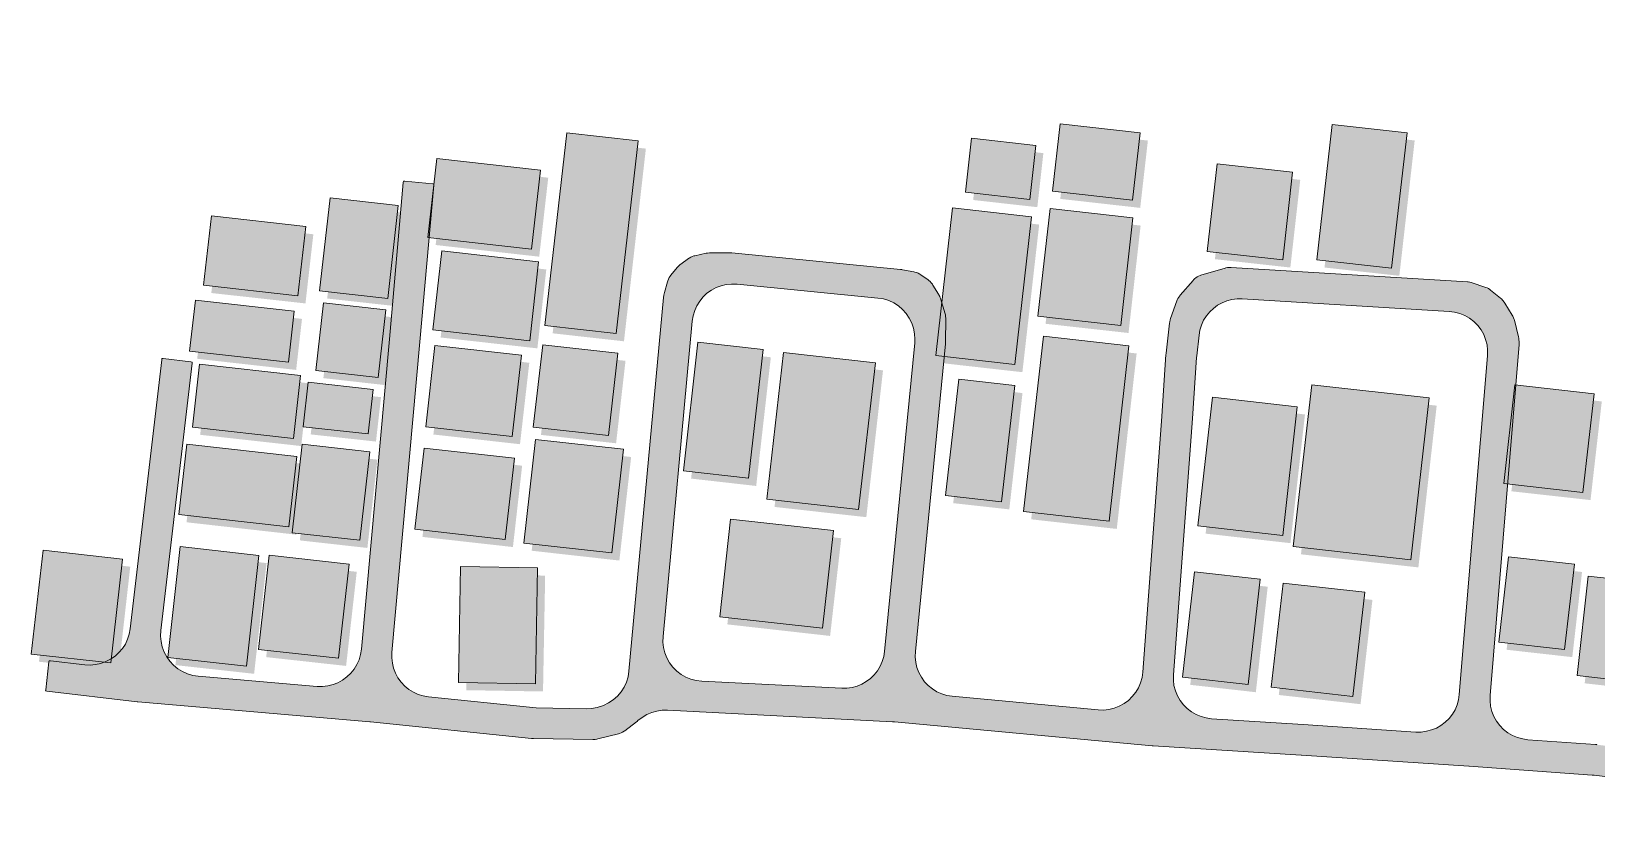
# Model space of a CAD drawing. Header units: metres. Extents: x 305859 to 307221, y 9155922 to 9156786.
# Drawn here: x 306504.5 to 306657.5, y 9156598.1 to 9156676.6 of the extents above; entities that cross this region are included whole.
import ezdxf

# ---------------------------------------------------------------- set-up
doc = ezdxf.new("R2010")
doc.units = ezdxf.units.M
for name, color, linetype, lineweight, true_color in [('B-BAYANGAN', 7, 'Continuous', 0, 0x76786c), ('J-PERKERASAN_JALAN', 7, 'Continuous', 9, 0x989896), ('K-BANGUNAN_LUAR_TAPAK', 7, 'Continuous', 9, 0xdedede)]:
    doc.layers.add(name, color=color, linetype=linetype, lineweight=lineweight, true_color=true_color)

msp = doc.modelspace()

# ---------------------------------------------------------------- hatches: boundary and pattern name
at = {"layer": 'B-BAYANGAN', "true_color": 0x76786c}
h = msp.add_hatch(color=8, dxfattribs=at)
h.dxf.hatch_style = 1
h.paths.add_polyline_path([(306605.8, 9156666.76), (306613.62, 9156665.89), (306612.87, 9156659.31), (306605.06, 9156660.19), (306605.8, 9156666.76)])
h = msp.add_hatch(color=8, dxfattribs=at)
h.dxf.hatch_style = 1
h.paths.add_polyline_path([(306632.38, 9156666.72), (306639.69, 9156665.9), (306638.19, 9156652.67), (306630.88, 9156653.48), (306632.38, 9156666.72)])
h = msp.add_hatch(color=8, dxfattribs=at)
h.dxf.hatch_style = 1
h.paths.add_polyline_path([(306557.59, 9156665.88), (306564.57, 9156665.1), (306562.43, 9156646.27), (306555.46, 9156647.05), (306557.59, 9156665.88)])
h = msp.add_hatch(color=8, dxfattribs=at)
h.dxf.hatch_style = 1
h.paths.add_polyline_path([(306597.15, 9156665.37), (306603.41, 9156664.66), (306602.82, 9156659.38), (306596.55, 9156660.08), (306597.15, 9156665.37)])
h = msp.add_hatch(color=8, dxfattribs=at)
h.dxf.hatch_style = 1
h.paths.add_polyline_path([(306544.91, 9156663.4), (306555.03, 9156662.26), (306554.15, 9156654.54), (306544.03, 9156655.68), (306544.91, 9156663.4)])
h = msp.add_hatch(color=8, dxfattribs=at)
h.dxf.hatch_style = 1
h.paths.add_polyline_path([(306621.15, 9156662.88), (306628.51, 9156662.05), (306627.54, 9156653.48), (306620.17, 9156654.3), (306621.15, 9156662.88)])
h = msp.add_hatch(color=8, dxfattribs=at)
h.dxf.hatch_style = 1
h.paths.add_polyline_path([(306534.47, 9156659.54), (306541.13, 9156658.79), (306540.1, 9156649.71), (306533.43, 9156650.45), (306534.47, 9156659.54)])
h = msp.add_hatch(color=8, dxfattribs=at)
h.dxf.hatch_style = 1
h.paths.add_polyline_path([(306522.87, 9156657.77), (306532.08, 9156656.73), (306531.31, 9156649.97), (306522.11, 9156650.99), (306522.87, 9156657.77)])
h = msp.add_hatch(color=8, dxfattribs=at)
h.dxf.hatch_style = 1
h.paths.add_polyline_path([(306595.29, 9156658.55), (306603, 9156657.68), (306601.36, 9156643.25), (306593.65, 9156644.12), (306595.29, 9156658.55)])
h = msp.add_hatch(color=8, dxfattribs=at)
h.dxf.hatch_style = 1
h.paths.add_polyline_path([(306604.82, 9156658.49), (306612.91, 9156657.58), (306611.73, 9156647.08), (306603.62, 9156647.98), (306604.82, 9156658.49)])
h = msp.add_hatch(color=8, dxfattribs=at)
h.dxf.hatch_style = 1
h.paths.add_polyline_path([(306545.39, 9156654.35), (306554.84, 9156653.29), (306553.97, 9156645.58), (306544.52, 9156646.64), (306545.39, 9156654.35)])
h = msp.add_hatch(color=8, dxfattribs=at)
h.dxf.hatch_style = 1
h.paths.add_polyline_path([(306521.3, 9156649.54), (306530.97, 9156648.46), (306530.4, 9156643.47), (306520.73, 9156644.56), (306521.3, 9156649.54)])
h = msp.add_hatch(color=8, dxfattribs=at)
h.dxf.hatch_style = 1
h.paths.add_polyline_path([(306533.81, 9156649.29), (306539.92, 9156648.61), (306539.17, 9156641.98), (306533.06, 9156642.67), (306533.81, 9156649.29)])
h = msp.add_hatch(color=8, dxfattribs=at)
h.dxf.hatch_style = 1
h.paths.add_polyline_path([(306544.71, 9156645.12), (306553.18, 9156644.17), (306552.27, 9156636.21), (306543.81, 9156637.16), (306544.71, 9156645.12)])
h = msp.add_hatch(color=8, dxfattribs=at)
h.dxf.hatch_style = 1
h.paths.add_polyline_path([(306555.24, 9156645.18), (306562.58, 9156644.36), (306561.66, 9156636.3), (306554.32, 9156637.12), (306555.24, 9156645.18)])
h = msp.add_hatch(color=8, dxfattribs=at)
h.dxf.hatch_style = 1
h.paths.add_polyline_path([(306570.41, 9156645.43), (306576.78, 9156644.71), (306575.35, 9156632.13), (306568.99, 9156632.85), (306570.41, 9156645.43)])
h = msp.add_hatch(color=8, dxfattribs=at)
h.dxf.hatch_style = 1
h.paths.add_polyline_path([(306604.17, 9156646.01), (306612.52, 9156645.08), (306610.58, 9156627.93), (306602.22, 9156628.87), (306604.17, 9156646.01)])
h = msp.add_hatch(color=8, dxfattribs=at)
h.dxf.hatch_style = 1
h.paths.add_polyline_path([(306578.77, 9156644.43), (306587.74, 9156643.43), (306586.11, 9156629.08), (306577.14, 9156630.08), (306578.77, 9156644.43)])
h = msp.add_hatch(color=8, dxfattribs=at)
h.dxf.hatch_style = 1
h.paths.add_polyline_path([(306521.72, 9156643.28), (306531.58, 9156642.17), (306530.89, 9156636.03), (306521.02, 9156637.13), (306521.72, 9156643.28)])
h = msp.add_hatch(color=8, dxfattribs=at)
h.dxf.hatch_style = 1
h.paths.add_polyline_path([(306595.89, 9156641.83), (306601.37, 9156641.21), (306600.08, 9156629.84), (306594.6, 9156630.45), (306595.89, 9156641.83)])
h = msp.add_hatch(color=8, dxfattribs=at)
h.dxf.hatch_style = 1
h.paths.add_polyline_path([(306532.32, 9156641.52), (306538.69, 9156640.81), (306538.2, 9156636.47), (306531.82, 9156637.17), (306532.32, 9156641.52)])
h = msp.add_hatch(color=8, dxfattribs=at)
h.dxf.hatch_style = 1
h.paths.add_polyline_path([(306630.38, 9156641.26), (306641.84, 9156639.98), (306640.05, 9156624.17), (306628.58, 9156625.45), (306630.38, 9156641.26)])
h = msp.add_hatch(color=8, dxfattribs=at)
h.dxf.hatch_style = 1
h.paths.add_polyline_path([(306650.24, 9156641.25), (306657.97, 9156640.39), (306656.87, 9156630.75), (306649.14, 9156631.61), (306650.24, 9156641.25)])
h = msp.add_hatch(color=8, dxfattribs=at)
h.dxf.hatch_style = 1
h.paths.add_polyline_path([(306620.67, 9156640.05), (306628.97, 9156639.12), (306627.55, 9156626.54), (306619.26, 9156627.47), (306620.67, 9156640.05)])
h = msp.add_hatch(color=8, dxfattribs=at)
h.dxf.hatch_style = 1
h.paths.add_polyline_path([(306554.55, 9156635.92), (306563.13, 9156634.96), (306561.98, 9156624.84), (306553.41, 9156625.8), (306554.55, 9156635.92)])
h = msp.add_hatch(color=8, dxfattribs=at)
h.dxf.hatch_style = 1
h.paths.add_polyline_path([(306520.47, 9156635.48), (306531.21, 9156634.27), (306530.42, 9156627.37), (306519.69, 9156628.58), (306520.47, 9156635.48)])
h = msp.add_hatch(color=8, dxfattribs=at)
h.dxf.hatch_style = 1
h.paths.add_polyline_path([(306531.73, 9156635.45), (306538.34, 9156634.7), (306537.36, 9156626.07), (306530.76, 9156626.81), (306531.73, 9156635.45)])
h = msp.add_hatch(color=8, dxfattribs=at)
h.dxf.hatch_style = 1
h.paths.add_polyline_path([(306543.65, 9156635.09), (306552.48, 9156634.11), (306551.58, 9156626.16), (306542.74, 9156627.15), (306543.65, 9156635.09)])
h = msp.add_hatch(color=8, dxfattribs=at)
h.dxf.hatch_style = 1
h.paths.add_polyline_path([(306573.6, 9156628.15), (306583.66, 9156627.02), (306582.57, 9156617.47), (306572.53, 9156618.6), (306573.6, 9156628.15)])
h = msp.add_hatch(color=8, dxfattribs=at)
h.dxf.hatch_style = 1
h.paths.add_polyline_path([(306506.43, 9156625.12), (306514.19, 9156624.24), (306513.04, 9156614.08), (306505.27, 9156614.95), (306506.43, 9156625.12)])
h = msp.add_hatch(color=8, dxfattribs=at)
h.dxf.hatch_style = 1
h.paths.add_polyline_path([(306519.83, 9156625.45), (306527.51, 9156624.59), (306526.29, 9156613.77), (306518.6, 9156614.62), (306519.83, 9156625.45)])
h = msp.add_hatch(color=8, dxfattribs=at)
h.dxf.hatch_style = 1
h.paths.add_polyline_path([(306528.52, 9156624.62), (306536.32, 9156623.74), (306535.28, 9156614.54), (306527.47, 9156615.4), (306528.52, 9156624.62)])
h = msp.add_hatch(color=8, dxfattribs=at)
h.dxf.hatch_style = 1
h.paths.add_polyline_path([(306547.02, 9156612.17), (306547.21, 9156623.5), (306554.73, 9156623.37), (306554.52, 9156612.04), (306547.02, 9156612.17)])
h = msp.add_hatch(color=8, dxfattribs=at)
h.dxf.hatch_style = 1
h.paths.add_polyline_path([(306649.61, 9156624.44), (306656.04, 9156623.72), (306655.09, 9156615.4), (306648.67, 9156616.12), (306649.61, 9156624.44)])
h = msp.add_hatch(color=8, dxfattribs=at)
h.dxf.hatch_style = 1
h.paths.add_polyline_path([(306618.92, 9156623), (306625.33, 9156622.28), (306624.17, 9156611.97), (306617.76, 9156612.69), (306618.92, 9156623)])
h = msp.add_hatch(color=8, dxfattribs=at)
h.dxf.hatch_style = 1
h.paths.add_polyline_path([(306627.58, 9156621.89), (306635.56, 9156620.99), (306634.4, 9156610.8), (306626.41, 9156611.7), (306627.58, 9156621.89)])
h = msp.add_hatch(color=8, dxfattribs=at)
h.dxf.hatch_style = 1
h.paths.add_polyline_path([(306657.4, 9156622.57), (306665.14, 9156621.7), (306664.04, 9156611.97), (306656.3, 9156612.84), (306657.4, 9156622.57)])
at = {"layer": 'J-PERKERASAN_JALAN', "true_color": 0xa8a8a6}
h = msp.add_hatch(color=253, dxfattribs=at)
h.dxf.hatch_style = 1
h.paths.add_polyline_path([(306644.85, 9156501.89), (306682.63, 9156491.9), (306683.15, 9156491.8), (306683.67, 9156491.77), (306684.2, 9156491.8), (306684.72, 9156491.91), (306685.22, 9156492.09), (306685.69, 9156492.32), (306686.12, 9156492.62), (306686.52, 9156492.98), (306686.86, 9156493.38), (306687.15, 9156493.82), (306687.37, 9156494.3), (306687.53, 9156494.8), (306687.63, 9156495.32), (306695.98, 9156569.63), (306695.99, 9156569.68), (306698.58, 9156595.65), (306698.6, 9156596.17), (306698.55, 9156596.7), (306698.43, 9156597.21), (306698.24, 9156597.7), (306697.99, 9156598.17), (306697.68, 9156598.6), (306697.32, 9156598.98), (306696.91, 9156599.31), (306696.46, 9156599.59), (306695.98, 9156599.8), (306695.48, 9156599.95), (306694.96, 9156600.03), (306670.55, 9156602.2), (306670.52, 9156602.2), (306670.5, 9156602.21), (306670.47, 9156602.21), (306657.24, 9156603.85), (306657.04, 9156603.87), (306645.01, 9156604.73), (306644.99, 9156604.73), (306644.85, 9156604.74), (306644.85, 9156621.26), (306646.81, 9156644.86), (306646.82, 9156645.39), (306646.76, 9156645.92), (306646.62, 9156646.44), (306646.43, 9156646.93), (306646.17, 9156647.39), (306645.85, 9156647.81), (306645.47, 9156648.19), (306645.05, 9156648.52), (306644.85, 9156648.64), (306644.85, 9156652.08), (306644.92, 9156652.08), (306645.08, 9156652.06), (306645.23, 9156652.02), (306645.31, 9156651.99), (306646.55, 9156651.57), (306646.64, 9156651.54), (306646.78, 9156651.48), (306646.89, 9156651.42), (306647.02, 9156651.33), (306647.09, 9156651.28), (306648.07, 9156650.48), (306648.16, 9156650.41), (306648.3, 9156650.27), (306648.42, 9156650.11), (306648.49, 9156650.01), (306649.22, 9156648.81), (306649.27, 9156648.73), (306649.34, 9156648.57), (306649.4, 9156648.41), (306649.43, 9156648.32), (306649.84, 9156646.71), (306649.87, 9156646.58), (306649.88, 9156646.45), (306649.9, 9156646.22), (306649.91, 9156646.09), (306649.91, 9156645.95), (306647.06, 9156611.65), (306647.05, 9156611.12), (306647.11, 9156610.6), (306647.24, 9156610.08), (306647.43, 9156609.59), (306647.69, 9156609.14), (306648.01, 9156608.71), (306648.37, 9156608.34), (306648.79, 9156608.01), (306649.24, 9156607.74), (306649.73, 9156607.54), (306650.24, 9156607.4), (306650.76, 9156607.33), (306657.37, 9156606.85), (306657.42, 9156606.85), (306657.45, 9156606.85), (306657.5, 9156606.84), (306665.34, 9156605.87), (306665.87, 9156605.84), (306666.39, 9156605.88), (306666.91, 9156605.98), (306667.41, 9156606.16), (306667.88, 9156606.4), (306668.31, 9156606.69), (306668.7, 9156607.05), (306669.04, 9156607.45), (306669.33, 9156607.89), (306669.55, 9156608.36), (306669.72, 9156608.86), (306669.81, 9156609.38), (306674.41, 9156649.44), (306674.43, 9156649.56), (306674.55, 9156649.55), (306677.27, 9156649.24), (306677.39, 9156649.22), (306677.39, 9156649.1), (306672.8, 9156609.13), (306672.78, 9156608.6), (306672.82, 9156608.07), (306672.94, 9156607.55), (306673.12, 9156607.05), (306673.37, 9156606.58), (306673.67, 9156606.15), (306674.04, 9156605.76), (306674.45, 9156605.42), (306674.9, 9156605.14), (306675.39, 9156604.92), (306675.9, 9156604.77), (306676.42, 9156604.69), (306695.45, 9156603), (306695.97, 9156602.98), (306696.48, 9156603.04), (306696.98, 9156603.16), (306697.46, 9156603.34), (306697.91, 9156603.58), (306698.33, 9156603.87), (306698.7, 9156604.22), (306699.03, 9156604.61), (306699.31, 9156605.04), (306699.53, 9156605.51), (306699.69, 9156606), (306699.78, 9156606.5), (306716.12, 9156741.17), (306716.15, 9156741.69), (306716.11, 9156742.2), (306716.01, 9156742.71), (306715.84, 9156743.2), (306715.61, 9156743.66), (306715.32, 9156744.09), (306714.98, 9156744.48), (306714.59, 9156744.82), (306714.16, 9156745.11), (306713.7, 9156745.34), (306713.21, 9156745.51), (306712.7, 9156745.62), (306712.19, 9156745.65), (306666.91, 9156746.07), (306644.85, 9156746.37), (306644.85, 9156749.37), (306666.93, 9156749.07), (306666.94, 9156749.07), (306718.29, 9156748.6), (306718.4, 9156748.6), (306737.5, 9156748.94), (306746.83, 9156749), (306746.83, 9156746), (306737.59, 9156745.94), (306737.55, 9156745.94), (306723.16, 9156745.68), (306722.65, 9156745.64), (306722.14, 9156745.53), (306721.65, 9156745.35), (306721.18, 9156745.12), (306720.76, 9156744.82), (306720.37, 9156744.47), (306720.03, 9156744.08), (306719.75, 9156743.64), (306719.52, 9156743.17), (306719.36, 9156742.68), (306719.26, 9156742.17), (306702.83, 9156606.71), (306702.8, 9156606.21), (306702.83, 9156605.7), (306702.93, 9156605.21), (306703.09, 9156604.73), (306703.31, 9156604.27), (306703.58, 9156603.85), (306703.91, 9156603.46), (306704.28, 9156603.12), (306704.69, 9156602.83), (306705.13, 9156602.59), (306705.61, 9156602.41), (306706.1, 9156602.29), (306706.6, 9156602.23), (306734.8, 9156600.81), (306735.34, 9156600.82), (306735.87, 9156600.9), (306736.39, 9156601.05), (306736.88, 9156601.27), (306737.33, 9156601.55), (306737.75, 9156601.89), (306738.11, 9156602.29), (306738.42, 9156602.73), (306738.67, 9156603.2), (306738.85, 9156603.71), (306738.96, 9156604.23), (306739.01, 9156604.77), (306739.21, 9156624.77), (306739.21, 9156624.9), (306739.22, 9156624.96), (306739.23, 9156625.09), (306739.38, 9156626.14), (306739.39, 9156626.23), (306739.43, 9156626.4), (306739.46, 9156626.48), (306739.71, 9156627.27), (306739.74, 9156627.36), (306739.81, 9156627.52), (306739.88, 9156627.65), (306739.98, 9156627.79), (306740.04, 9156627.86), (306740.45, 9156628.34), (306740.52, 9156628.42), (306740.64, 9156628.54), (306740.76, 9156628.63), (306740.89, 9156628.71), (306741.02, 9156628.78), (306741.19, 9156628.84), (306741.28, 9156628.87), (306741.89, 9156629.04), (306741.98, 9156629.06), (306742.17, 9156629.09), (306742.26, 9156629.1), (306742.92, 9156629.15), (306742.96, 9156629.16), (306742.98, 9156629.16), (306743.02, 9156629.16), (306746.83, 9156629.32), (306746.83, 9156624.75), (306746.63, 9156624.79), (306746.11, 9156624.81), (306745.6, 9156624.77), (306745.09, 9156624.66), (306744.61, 9156624.49), (306744.15, 9156624.26), (306743.72, 9156623.97), (306743.33, 9156623.63), (306743, 9156623.25), (306742.71, 9156622.82), (306742.48, 9156622.36), (306742.31, 9156621.87), (306742.21, 9156621.37), (306742.17, 9156620.85), (306742.01, 9156605.08), (306742.04, 9156604.58), (306742.13, 9156604.08), (306742.28, 9156603.6), (306742.49, 9156603.13), (306742.76, 9156602.71), (306743.09, 9156602.31), (306743.46, 9156601.97), (306743.87, 9156601.67), (306744.31, 9156601.42), (306744.78, 9156601.24), (306745.27, 9156601.11), (306745.78, 9156601.05), (306746.28, 9156601.05), (306746.83, 9156601.09), (306746.83, 9156598.08), (306740.56, 9156597.65), (306740.55, 9156597.65), (306739.62, 9156597.58), (306739.5, 9156597.58), (306739.44, 9156597.58), (306739.32, 9156597.58), (306705.78, 9156599.27), (306705.27, 9156599.26), (306704.77, 9156599.19), (306704.28, 9156599.06), (306703.82, 9156598.86), (306703.38, 9156598.61), (306702.97, 9156598.31), (306702.61, 9156597.95), (306702.29, 9156597.56), (306702.03, 9156597.12), (306701.83, 9156596.66), (306701.68, 9156596.17), (306701.6, 9156595.67), (306698.97, 9156569.35), (306698.97, 9156569.34), (306698.97, 9156569.32), (306690.45, 9156493.63), (306690.43, 9156493.09), (306690.48, 9156492.56), (306690.6, 9156492.03), (306690.78, 9156491.53), (306691.04, 9156491.06), (306691.35, 9156490.62), (306691.72, 9156490.23), (306692.14, 9156489.9), (306692.6, 9156489.62), (306693.09, 9156489.41), (306693.61, 9156489.26), (306746.58, 9156478.17), (306746.83, 9156478.13), (306746.83, 9156474.9), (306746.25, 9156474.98), (306746.19, 9156474.99), (306746.15, 9156475), (306746.08, 9156475.01), (306693.92, 9156485.93), (306693.42, 9156486), (306692.91, 9156486.01), (306692.41, 9156485.95), (306691.91, 9156485.83), (306691.44, 9156485.65), (306690.99, 9156485.41), (306690.58, 9156485.11), (306690.2, 9156484.77), (306689.88, 9156484.38), (306689.6, 9156483.95), (306689.39, 9156483.49), (306689.23, 9156483.01), (306689.13, 9156482.51), (306680.22, 9156410.68), (306675.97, 9156376.46), (306675.96, 9156376.28), (306671.78, 9156323.14), (306671.77, 9156322.63), (306671.83, 9156322.13), (306671.95, 9156321.64), (306672.13, 9156321.16), (306672.37, 9156320.72), (306672.66, 9156320.31), (306673, 9156319.93), (306673.39, 9156319.61), (306673.82, 9156319.33), (306674.27, 9156319.11), (306674.76, 9156318.96), (306675.25, 9156318.86), (306742.86, 9156310.12), (306742.93, 9156310.11), (306746.83, 9156309.68), (306746.83, 9156306.46), (306742.53, 9156306.94), (306742.51, 9156306.94), (306675.12, 9156315.65), (306674.6, 9156315.68), (306674.07, 9156315.65), (306673.56, 9156315.54), (306673.06, 9156315.37), (306672.6, 9156315.14), (306672.16, 9156314.85), (306671.77, 9156314.5), (306671.42, 9156314.11), (306671.14, 9156313.67), (306670.91, 9156313.2), (306670.74, 9156312.71), (306670.64, 9156312.19), (306658.16, 9156215.04), (306658.13, 9156214.51), (306658.16, 9156213.98), (306658.27, 9156213.46), (306658.44, 9156212.96), (306658.68, 9156212.49), (306658.98, 9156212.06), (306659.33, 9156211.66), (306659.73, 9156211.32), (306660.18, 9156211.03), (306660.66, 9156210.81), (306661.16, 9156210.64), (306661.68, 9156210.55), (306720.04, 9156203.99), (306720.07, 9156203.99), (306720.09, 9156203.99), (306720.12, 9156203.98), (306746.83, 9156200.1), (306746.83, 9156197.07), (306725.61, 9156200.15), (306725.1, 9156200.19), (306724.59, 9156200.17), (306724.09, 9156200.08), (306723.6, 9156199.93), (306723.14, 9156199.72), (306722.71, 9156199.45), (306722.31, 9156199.13), (306721.96, 9156198.76), (306721.66, 9156198.35), (306721.42, 9156197.9), (306721.23, 9156197.43), (306721.1, 9156196.93), (306721.04, 9156196.43), (306718.22, 9156147.7), (306718.2, 9156147.57), (306718.08, 9156147.57), (306715.35, 9156147.73), (306715.23, 9156147.75), (306715.22, 9156147.87), (306718.09, 9156197.39), (306718.09, 9156197.89), (306718.02, 9156198.39), (306717.89, 9156198.88), (306717.7, 9156199.35), (306717.46, 9156199.79), (306717.16, 9156200.2), (306716.81, 9156200.56), (306716.41, 9156200.88), (306715.98, 9156201.14), (306715.53, 9156201.35), (306715.04, 9156201.5), (306714.55, 9156201.59), (306655.83, 9156208.19), (306655.75, 9156208.2), (306655.72, 9156208.2), (306655.65, 9156208.22), (306644.85, 9156210.24), (306644.85, 9156213.3), (306650.51, 9156212.23), (306651.05, 9156212.17), (306651.59, 9156212.18), (306652.12, 9156212.26), (306652.64, 9156212.42), (306653.14, 9156212.64), (306653.6, 9156212.93), (306654.01, 9156213.28), (306654.38, 9156213.68), (306654.69, 9156214.13), (306654.93, 9156214.61), (306655.11, 9156215.12), (306655.21, 9156215.66), (306667.63, 9156312.29), (306667.66, 9156312.83), (306667.62, 9156313.37), (306667.51, 9156313.9), (306667.32, 9156314.41), (306667.07, 9156314.88), (306666.76, 9156315.33), (306666.39, 9156315.72), (306665.97, 9156316.06), (306665.51, 9156316.34), (306665.02, 9156316.56), (306664.5, 9156316.71), (306663.96, 9156316.79), (306650.65, 9156317.81), (306650.62, 9156317.81), (306650.61, 9156317.81), (306650.59, 9156317.81), (306644.85, 9156318.38), (306644.85, 9156321.6), (306650.85, 9156321), (306650.94, 9156320.99), (306664.51, 9156319.96), (306665.04, 9156319.95), (306665.56, 9156320.01), (306666.06, 9156320.14), (306666.55, 9156320.34), (306667, 9156320.59), (306667.42, 9156320.91), (306667.79, 9156321.27), (306668.12, 9156321.68), (306668.38, 9156322.13), (306668.59, 9156322.61), (306668.73, 9156323.11), (306668.81, 9156323.63), (306672.97, 9156376.62), (306672.98, 9156376.66), (306672.98, 9156376.69), (306672.98, 9156376.73), (306676.58, 9156405.67), (306676.61, 9156406.19), (306676.57, 9156406.71), (306676.47, 9156407.22), (306676.3, 9156407.71), (306676.07, 9156408.17), (306675.78, 9156408.6), (306675.44, 9156408.99), (306675.05, 9156409.33), (306674.62, 9156409.62), (306674.16, 9156409.85), (306673.67, 9156410.02), (306673.16, 9156410.13), (306650.07, 9156413.37), (306649.95, 9156413.39), (306649.96, 9156413.52), (306650.34, 9156416.23), (306650.36, 9156416.35), (306650.49, 9156416.34), (306673.41, 9156413.12), (306673.94, 9156413.08), (306674.46, 9156413.12), (306674.98, 9156413.22), (306675.48, 9156413.38), (306675.96, 9156413.62), (306676.4, 9156413.91), (306676.79, 9156414.26), (306677.14, 9156414.66), (306677.43, 9156415.1), (306677.67, 9156415.57), (306677.83, 9156416.07), (306677.93, 9156416.59), (306686.3, 9156484.04), (306686.33, 9156484.56), (306686.29, 9156485.08), (306686.19, 9156485.59), (306686.02, 9156486.08), (306685.78, 9156486.55), (306685.49, 9156486.98), (306685.15, 9156487.37), (306684.75, 9156487.72), (306684.32, 9156488), (306683.85, 9156488.23), (306683.35, 9156488.4), (306644.85, 9156498.58), (306644.85, 9156501.89)])
h = msp.add_hatch(color=253, dxfattribs=at)
h.dxf.hatch_style = 1
h.paths.add_polyline_path([(306578.46, 9156609.61), (306566.67, 9156610.21), (306566.15, 9156610.2), (306565.64, 9156610.13), (306565.14, 9156609.98), (306564.66, 9156609.78), (306564.21, 9156609.51), (306563.8, 9156609.19), (306563.71, 9156609.11), (306563.64, 9156609.06), (306562.52, 9156608.21), (306562.44, 9156608.15), (306562.29, 9156608.06), (306562.15, 9156608), (306561.99, 9156607.94), (306561.9, 9156607.91), (306559.86, 9156607.4), (306559.77, 9156607.38), (306559.62, 9156607.35), (306559.46, 9156607.34), (306559.38, 9156607.34), (306553.6, 9156607.45), (306553.52, 9156607.45), (306553.48, 9156607.46), (306553.39, 9156607.46), (306537.67, 9156609.08), (306537.6, 9156609.09), (306524.1, 9156610.25), (306524.1, 9156613.26), (306532.45, 9156612.54), (306532.97, 9156612.53), (306533.49, 9156612.59), (306534, 9156612.71), (306534.48, 9156612.9), (306534.94, 9156613.15), (306535.36, 9156613.46), (306535.74, 9156613.82), (306536.07, 9156614.23), (306536.34, 9156614.67), (306536.55, 9156615.15), (306536.7, 9156615.65), (306536.78, 9156616.17), (306539.51, 9156646.47), (306539.51, 9156646.47), (306540.87, 9156661.8), (306540.88, 9156661.92), (306541.01, 9156661.92), (306543.74, 9156661.67), (306543.86, 9156661.65), (306543.85, 9156661.53), (306542.49, 9156646.21), (306539.76, 9156615.85), (306539.75, 9156615.33), (306539.8, 9156614.82), (306539.92, 9156614.31), (306540.11, 9156613.83), (306540.35, 9156613.37), (306540.66, 9156612.95), (306541.01, 9156612.57), (306541.41, 9156612.24), (306541.85, 9156611.97), (306542.33, 9156611.75), (306542.82, 9156611.6), (306543.33, 9156611.51), (306553.51, 9156610.47), (306553.85, 9156610.45), (306558.74, 9156610.35), (306559.27, 9156610.38), (306559.8, 9156610.48), (306559.92, 9156610.51), (306560.44, 9156610.68), (306560.93, 9156610.92), (306561.39, 9156611.22), (306561.79, 9156611.58), (306562.15, 9156612), (306562.44, 9156612.46), (306562.67, 9156612.96), (306562.83, 9156613.48), (306562.92, 9156614.02), (306566.3, 9156650.54), (306566.34, 9156650.79), (306566.39, 9156651.05), (306566.67, 9156652.07), (306566.7, 9156652.18), (306566.77, 9156652.35), (306566.84, 9156652.49), (306566.94, 9156652.64), (306567.01, 9156652.72), (306567.63, 9156653.48), (306567.68, 9156653.55), (306567.79, 9156653.66), (306567.91, 9156653.76), (306567.98, 9156653.81), (306568.73, 9156654.35), (306568.81, 9156654.4), (306568.96, 9156654.49), (306569.1, 9156654.55), (306569.27, 9156654.61), (306569.36, 9156654.63), (306570.47, 9156654.88), (306570.58, 9156654.9), (306570.79, 9156654.92), (306570.9, 9156654.93), (306572.71, 9156654.93), (306572.81, 9156654.93), (306572.86, 9156654.93), (306572.96, 9156654.92), (306578.46, 9156654.38), (306578.46, 9156651.36), (306573.48, 9156651.86), (306572.95, 9156651.87), (306572.43, 9156651.82), (306571.92, 9156651.7), (306571.43, 9156651.52), (306570.97, 9156651.27), (306570.54, 9156650.96), (306570.16, 9156650.6), (306569.83, 9156650.19), (306569.55, 9156649.75), (306569.34, 9156649.27), (306569.19, 9156648.76), (306569.1, 9156648.24), (306566.25, 9156617.41), (306566.23, 9156616.87), (306566.29, 9156616.34), (306566.42, 9156615.82), (306566.62, 9156615.32), (306566.88, 9156614.85), (306567.21, 9156614.42), (306567.59, 9156614.04), (306568.01, 9156613.71), (306568.48, 9156613.44), (306568.97, 9156613.24), (306569.49, 9156613.11), (306570.03, 9156613.04), (306578.46, 9156612.62), (306578.46, 9156609.61)])
h = msp.add_hatch(color=253, dxfattribs=at)
h.dxf.hatch_style = 1
h.paths.add_polyline_path([(306644.85, 9156604.74), (306628.62, 9156605.82), (306628.6, 9156605.82), (306614.13, 9156606.74), (306614.1, 9156606.74), (306614.08, 9156606.74), (306614.05, 9156606.74), (306588.85, 9156609.08), (306588.68, 9156609.09), (306578.46, 9156609.61), (306578.46, 9156612.62), (306583.71, 9156612.35), (306584.21, 9156612.36), (306584.72, 9156612.43), (306585.21, 9156612.56), (306585.67, 9156612.76), (306586.11, 9156613.01), (306586.52, 9156613.31), (306586.88, 9156613.67), (306587.2, 9156614.07), (306587.46, 9156614.5), (306587.66, 9156614.97), (306587.81, 9156615.45), (306587.89, 9156615.96), (306590.84, 9156646.12), (306590.86, 9156646.47), (306590.86, 9156646.47), (306590.83, 9156647.01), (306590.73, 9156647.54), (306590.55, 9156648.05), (306590.31, 9156648.53), (306590.01, 9156648.98), (306589.65, 9156649.38), (306589.24, 9156649.73), (306588.79, 9156650.02), (306588.3, 9156650.25), (306587.78, 9156650.41), (306587.25, 9156650.5), (306578.46, 9156651.36), (306578.46, 9156654.38), (306589.45, 9156653.3), (306589.53, 9156653.29), (306589.57, 9156653.28), (306589.65, 9156653.27), (306590.74, 9156653.07), (306590.85, 9156653.04), (306591.03, 9156652.99), (306591.18, 9156652.93), (306591.35, 9156652.83), (306591.44, 9156652.77), (306592.14, 9156652.27), (306592.22, 9156652.21), (306592.35, 9156652.1), (306592.45, 9156651.99), (306592.56, 9156651.85), (306592.61, 9156651.77), (306593.16, 9156650.88), (306593.21, 9156650.8), (306593.28, 9156650.66), (306593.33, 9156650.52), (306593.36, 9156650.44), (306593.8, 9156648.96), (306593.83, 9156648.86), (306593.86, 9156648.69), (306593.88, 9156648.52), (306593.88, 9156648.42), (306593.86, 9156646.24), (306593.85, 9156646.16), (306593.85, 9156646.11), (306593.85, 9156646.02), (306590.9, 9156615.94), (306590.89, 9156615.42), (306590.94, 9156614.89), (306591.06, 9156614.38), (306591.24, 9156613.89), (306591.49, 9156613.43), (306591.8, 9156613), (306592.16, 9156612.62), (306592.57, 9156612.29), (306593.01, 9156612.02), (306593.49, 9156611.8), (306593.99, 9156611.65), (306594.51, 9156611.57), (306608.77, 9156610.25), (306609.29, 9156610.23), (306609.82, 9156610.29), (306610.34, 9156610.41), (306610.83, 9156610.6), (306611.29, 9156610.86), (306611.72, 9156611.17), (306612.1, 9156611.54), (306612.43, 9156611.96), (306612.7, 9156612.41), (306612.91, 9156612.9), (306613.05, 9156613.41), (306613.12, 9156613.93), (306614.98, 9156638.92), (306614.98, 9156638.94), (306615.39, 9156644.99), (306615.4, 9156645.03), (306615.4, 9156645.06), (306615.4, 9156645.1), (306615.74, 9156648.04), (306615.75, 9156648.16), (306615.81, 9156648.38), (306615.84, 9156648.49), (306616.46, 9156650.22), (306616.49, 9156650.31), (306616.56, 9156650.45), (306616.63, 9156650.57), (306616.73, 9156650.7), (306616.78, 9156650.77), (306618.03, 9156652.21), (306618.09, 9156652.28), (306618.21, 9156652.4), (306618.32, 9156652.48), (306618.44, 9156652.56), (306618.57, 9156652.63), (306618.72, 9156652.69), (306618.81, 9156652.72), (306621.16, 9156653.42), (306621.24, 9156653.44), (306621.39, 9156653.47), (306621.52, 9156653.49), (306621.68, 9156653.49), (306621.77, 9156653.49), (306644.84, 9156652.09), (306644.85, 9156652.08), (306644.85, 9156648.64), (306644.59, 9156648.78), (306644.1, 9156648.98), (306643.59, 9156649.12), (306643.07, 9156649.19), (306622.84, 9156650.42), (306622.34, 9156650.42), (306621.83, 9156650.35), (306621.34, 9156650.23), (306620.87, 9156650.04), (306620.43, 9156649.79), (306620.03, 9156649.49), (306619.66, 9156649.14), (306619.34, 9156648.75), (306619.07, 9156648.32), (306618.86, 9156647.86), (306618.71, 9156647.37), (306618.62, 9156646.88), (306618.4, 9156644.86), (306618.38, 9156644.69), (306617.97, 9156638.73), (306616.11, 9156613.67), (306616.11, 9156613.14), (306616.17, 9156612.62), (306616.31, 9156612.11), (306616.51, 9156611.62), (306616.77, 9156611.16), (306617.09, 9156610.74), (306617.46, 9156610.37), (306617.88, 9156610.05), (306618.33, 9156609.79), (306618.82, 9156609.58), (306619.33, 9156609.45), (306619.85, 9156609.38), (306628.8, 9156608.82), (306639.8, 9156608.08), (306640.32, 9156608.08), (306640.83, 9156608.15), (306641.33, 9156608.28), (306641.81, 9156608.47), (306642.26, 9156608.73), (306642.68, 9156609.04), (306643.05, 9156609.4), (306643.37, 9156609.81), (306643.63, 9156610.26), (306643.84, 9156610.73), (306643.98, 9156611.23), (306644.05, 9156611.74), (306644.85, 9156621.26), (306644.85, 9156604.74)])
h = msp.add_hatch(color=253, dxfattribs=at)
h.dxf.hatch_style = 1
h.paths.add_polyline_path([(306524.1, 9156610.25), (306514.93, 9156611.04), (306514.9, 9156611.04), (306514.88, 9156611.04), (306514.85, 9156611.04), (306506.04, 9156612.06), (306505.92, 9156612.09), (306505.93, 9156612.21), (306506.24, 9156614.93), (306506.27, 9156615.05), (306506.39, 9156615.04), (306509.75, 9156614.65), (306510.28, 9156614.63), (306510.8, 9156614.67), (306511.31, 9156614.78), (306511.8, 9156614.96), (306512.27, 9156615.19), (306512.7, 9156615.49), (306513.08, 9156615.84), (306513.42, 9156616.24), (306513.71, 9156616.68), (306513.93, 9156617.15), (306514.09, 9156617.65), (306514.19, 9156618.16), (306517.26, 9156644.47), (306517.28, 9156644.59), (306517.4, 9156644.58), (306520.12, 9156644.26), (306520.24, 9156644.24), (306520.24, 9156644.12), (306517.19, 9156617.99), (306517.16, 9156617.46), (306517.21, 9156616.93), (306517.32, 9156616.4), (306517.5, 9156615.9), (306517.75, 9156615.43), (306518.06, 9156615), (306518.42, 9156614.61), (306518.84, 9156614.27), (306519.29, 9156613.99), (306519.78, 9156613.77), (306520.29, 9156613.62), (306520.82, 9156613.54), (306524.1, 9156613.26), (306524.1, 9156610.25)])
at = {"layer": 'K-BANGUNAN_LUAR_TAPAK', "true_color": 0xececea}
h = msp.add_hatch(color=7, dxfattribs=at)
h.dxf.hatch_style = 1
h.paths.add_polyline_path([(306556.84, 9156666.63), (306563.82, 9156665.85), (306561.68, 9156647.02), (306554.71, 9156647.8), (306556.84, 9156666.63)])
h = msp.add_hatch(color=7, dxfattribs=at)
h.dxf.hatch_style = 1
h.paths.add_polyline_path([(306605.05, 9156667.51), (306612.87, 9156666.64), (306612.12, 9156660.06), (306604.31, 9156660.94), (306605.05, 9156667.51)])
h = msp.add_hatch(color=7, dxfattribs=at)
h.dxf.hatch_style = 1
h.paths.add_polyline_path([(306631.63, 9156667.47), (306638.94, 9156666.65), (306637.44, 9156653.42), (306630.13, 9156654.23), (306631.63, 9156667.47)])
h = msp.add_hatch(color=7, dxfattribs=at)
h.dxf.hatch_style = 1
h.paths.add_polyline_path([(306596.4, 9156666.12), (306602.66, 9156665.41), (306602.07, 9156660.13), (306595.8, 9156660.83), (306596.4, 9156666.12)])
h = msp.add_hatch(color=7, dxfattribs=at)
h.dxf.hatch_style = 1
h.paths.add_polyline_path([(306544.16, 9156664.15), (306554.28, 9156663.01), (306553.4, 9156655.29), (306543.28, 9156656.43), (306544.16, 9156664.15)])
h = msp.add_hatch(color=7, dxfattribs=at)
h.dxf.hatch_style = 1
h.paths.add_polyline_path([(306620.4, 9156663.63), (306627.76, 9156662.8), (306626.79, 9156654.23), (306619.42, 9156655.05), (306620.4, 9156663.63)])
h = msp.add_hatch(color=7, dxfattribs=at)
h.dxf.hatch_style = 1
h.paths.add_polyline_path([(306533.72, 9156660.29), (306540.38, 9156659.54), (306539.35, 9156650.46), (306532.68, 9156651.2), (306533.72, 9156660.29)])
h = msp.add_hatch(color=7, dxfattribs=at)
h.dxf.hatch_style = 1
h.paths.add_polyline_path([(306594.54, 9156659.3), (306602.25, 9156658.43), (306600.61, 9156644), (306592.9, 9156644.87), (306594.54, 9156659.3)])
h = msp.add_hatch(color=7, dxfattribs=at)
h.dxf.hatch_style = 1
h.paths.add_polyline_path([(306604.07, 9156659.24), (306612.16, 9156658.33), (306610.98, 9156647.83), (306602.87, 9156648.73), (306604.07, 9156659.24)])
h = msp.add_hatch(color=7, dxfattribs=at)
h.dxf.hatch_style = 1
h.paths.add_polyline_path([(306522.12, 9156658.52), (306531.33, 9156657.48), (306530.56, 9156650.72), (306521.36, 9156651.74), (306522.12, 9156658.52)])
h = msp.add_hatch(color=7, dxfattribs=at)
h.dxf.hatch_style = 1
h.paths.add_polyline_path([(306544.64, 9156655.1), (306554.09, 9156654.04), (306553.22, 9156646.33), (306543.77, 9156647.39), (306544.64, 9156655.1)])
h = msp.add_hatch(color=7, dxfattribs=at)
h.dxf.hatch_style = 1
h.paths.add_polyline_path([(306520.55, 9156650.29), (306530.22, 9156649.21), (306529.65, 9156644.22), (306519.98, 9156645.31), (306520.55, 9156650.29)])
h = msp.add_hatch(color=7, dxfattribs=at)
h.dxf.hatch_style = 1
h.paths.add_polyline_path([(306533.06, 9156650.04), (306539.17, 9156649.36), (306538.42, 9156642.73), (306532.31, 9156643.42), (306533.06, 9156650.04)])
h = msp.add_hatch(color=7, dxfattribs=at)
h.dxf.hatch_style = 1
h.paths.add_polyline_path([(306603.42, 9156646.76), (306611.77, 9156645.83), (306609.83, 9156628.68), (306601.47, 9156629.62), (306603.42, 9156646.76)])
h = msp.add_hatch(color=7, dxfattribs=at)
h.dxf.hatch_style = 1
h.paths.add_polyline_path([(306543.96, 9156645.87), (306552.43, 9156644.92), (306551.52, 9156636.96), (306543.06, 9156637.91), (306543.96, 9156645.87)])
h = msp.add_hatch(color=7, dxfattribs=at)
h.dxf.hatch_style = 1
h.paths.add_polyline_path([(306554.49, 9156645.93), (306561.83, 9156645.11), (306560.91, 9156637.05), (306553.57, 9156637.87), (306554.49, 9156645.93)])
h = msp.add_hatch(color=7, dxfattribs=at)
h.dxf.hatch_style = 1
h.paths.add_polyline_path([(306569.66, 9156646.18), (306576.03, 9156645.46), (306574.6, 9156632.88), (306568.24, 9156633.6), (306569.66, 9156646.18)])
h = msp.add_hatch(color=7, dxfattribs=at)
h.dxf.hatch_style = 1
h.paths.add_polyline_path([(306578.02, 9156645.18), (306586.99, 9156644.18), (306585.36, 9156629.83), (306576.39, 9156630.83), (306578.02, 9156645.18)])
h = msp.add_hatch(color=7, dxfattribs=at)
h.dxf.hatch_style = 1
h.paths.add_polyline_path([(306520.97, 9156644.03), (306530.83, 9156642.92), (306530.14, 9156636.78), (306520.27, 9156637.88), (306520.97, 9156644.03)])
h = msp.add_hatch(color=7, dxfattribs=at)
h.dxf.hatch_style = 1
h.paths.add_polyline_path([(306531.57, 9156642.27), (306537.94, 9156641.56), (306537.45, 9156637.22), (306531.07, 9156637.92), (306531.57, 9156642.27)])
h = msp.add_hatch(color=7, dxfattribs=at)
h.dxf.hatch_style = 1
h.paths.add_polyline_path([(306595.14, 9156642.58), (306600.62, 9156641.96), (306599.33, 9156630.59), (306593.85, 9156631.2), (306595.14, 9156642.58)])
h = msp.add_hatch(color=7, dxfattribs=at)
h.dxf.hatch_style = 1
h.paths.add_polyline_path([(306629.63, 9156642.01), (306641.09, 9156640.73), (306639.3, 9156624.92), (306627.83, 9156626.2), (306629.63, 9156642.01)])
h = msp.add_hatch(color=7, dxfattribs=at)
h.dxf.hatch_style = 1
h.paths.add_polyline_path([(306649.49, 9156642), (306657.22, 9156641.14), (306656.12, 9156631.5), (306648.39, 9156632.36), (306649.49, 9156642)])
h = msp.add_hatch(color=7, dxfattribs=at)
h.dxf.hatch_style = 1
h.paths.add_polyline_path([(306619.92, 9156640.8), (306628.22, 9156639.87), (306626.8, 9156627.29), (306618.51, 9156628.22), (306619.92, 9156640.8)])
h = msp.add_hatch(color=7, dxfattribs=at)
h.dxf.hatch_style = 1
h.paths.add_polyline_path([(306519.72, 9156636.23), (306530.46, 9156635.02), (306529.67, 9156628.12), (306518.94, 9156629.33), (306519.72, 9156636.23)])
h = msp.add_hatch(color=7, dxfattribs=at)
h.dxf.hatch_style = 1
h.paths.add_polyline_path([(306530.98, 9156636.2), (306537.59, 9156635.45), (306536.61, 9156626.82), (306530.01, 9156627.56), (306530.98, 9156636.2)])
h = msp.add_hatch(color=7, dxfattribs=at)
h.dxf.hatch_style = 1
h.paths.add_polyline_path([(306542.9, 9156635.84), (306551.73, 9156634.86), (306550.83, 9156626.91), (306541.99, 9156627.9), (306542.9, 9156635.84)])
h = msp.add_hatch(color=7, dxfattribs=at)
h.dxf.hatch_style = 1
h.paths.add_polyline_path([(306553.8, 9156636.67), (306562.38, 9156635.71), (306561.23, 9156625.59), (306552.66, 9156626.55), (306553.8, 9156636.67)])
h = msp.add_hatch(color=7, dxfattribs=at)
h.dxf.hatch_style = 1
h.paths.add_polyline_path([(306572.85, 9156628.9), (306582.91, 9156627.77), (306581.82, 9156618.22), (306571.78, 9156619.35), (306572.85, 9156628.9)])
h = msp.add_hatch(color=7, dxfattribs=at)
h.dxf.hatch_style = 1
h.paths.add_polyline_path([(306505.68, 9156625.87), (306513.44, 9156624.99), (306512.29, 9156614.83), (306504.52, 9156615.7), (306505.68, 9156625.87)])
h = msp.add_hatch(color=7, dxfattribs=at)
h.dxf.hatch_style = 1
h.paths.add_polyline_path([(306519.08, 9156626.2), (306526.76, 9156625.34), (306525.54, 9156614.52), (306517.85, 9156615.37), (306519.08, 9156626.2)])
h = msp.add_hatch(color=7, dxfattribs=at)
h.dxf.hatch_style = 1
h.paths.add_polyline_path([(306527.77, 9156625.37), (306535.57, 9156624.49), (306534.53, 9156615.29), (306526.72, 9156616.15), (306527.77, 9156625.37)])
h = msp.add_hatch(color=7, dxfattribs=at)
h.dxf.hatch_style = 1
h.paths.add_polyline_path([(306648.86, 9156625.19), (306655.29, 9156624.47), (306654.34, 9156616.15), (306647.92, 9156616.87), (306648.86, 9156625.19)])
h = msp.add_hatch(color=7, dxfattribs=at)
h.dxf.hatch_style = 1
h.paths.add_polyline_path([(306546.27, 9156612.92), (306546.46, 9156624.25), (306553.98, 9156624.12), (306553.77, 9156612.79), (306546.27, 9156612.92)])
h = msp.add_hatch(color=7, dxfattribs=at)
h.dxf.hatch_style = 1
h.paths.add_polyline_path([(306618.17, 9156623.75), (306624.58, 9156623.03), (306623.42, 9156612.72), (306617.01, 9156613.44), (306618.17, 9156623.75)])
h = msp.add_hatch(color=7, dxfattribs=at)
h.dxf.hatch_style = 1
h.paths.add_polyline_path([(306626.83, 9156622.64), (306634.81, 9156621.74), (306633.65, 9156611.55), (306625.66, 9156612.45), (306626.83, 9156622.64)])
h = msp.add_hatch(color=7, dxfattribs=at)
h.dxf.hatch_style = 1
h.paths.add_polyline_path([(306656.65, 9156623.32), (306664.39, 9156622.45), (306663.29, 9156612.72), (306655.55, 9156613.59), (306656.65, 9156623.32)])

# ---------------------------------------------------------------- linework, layer by layer
at = {"layer": 'J-PERKERASAN_JALAN', "color": 8, "lineweight": 13, "true_color": 0x787876}
msp.add_lwpolyline([(306670.47, 9156602.21), (306657.24, 9156603.85), (306657.04, 9156603.87), (306645.01, 9156604.73), (306644.99, 9156604.73), (306628.62, 9156605.82), (306628.6, 9156605.82), (306614.13, 9156606.74), (306614.1, 9156606.74), (306614.08, 9156606.74), (306614.05, 9156606.74), (306588.85, 9156609.08), (306588.68, 9156609.09), (306566.67, 9156610.21), (306566.15, 9156610.2), (306565.64, 9156610.13), (306565.14, 9156609.98), (306564.66, 9156609.78), (306564.21, 9156609.51), (306563.8, 9156609.19), (306563.71, 9156609.11), (306563.64, 9156609.06), (306562.52, 9156608.21), (306562.44, 9156608.15), (306562.29, 9156608.06), (306562.15, 9156608), (306561.99, 9156607.94), (306561.9, 9156607.91), (306559.86, 9156607.4), (306559.77, 9156607.38), (306559.62, 9156607.35), (306559.46, 9156607.34), (306559.38, 9156607.34), (306553.6, 9156607.45), (306553.52, 9156607.45), (306553.48, 9156607.46), (306553.39, 9156607.46), (306537.67, 9156609.08), (306537.6, 9156609.09), (306514.93, 9156611.04), (306514.9, 9156611.04), (306514.88, 9156611.04), (306514.85, 9156611.04), (306506.04, 9156612.06), (306505.92, 9156612.09), (306505.93, 9156612.21), (306506.24, 9156614.93), (306506.27, 9156615.05), (306506.39, 9156615.04), (306509.75, 9156614.65), (306510.28, 9156614.63), (306510.8, 9156614.67), (306511.31, 9156614.78), (306511.8, 9156614.96), (306512.27, 9156615.19), (306512.7, 9156615.49), (306513.08, 9156615.84), (306513.42, 9156616.24), (306513.71, 9156616.68), (306513.93, 9156617.15), (306514.09, 9156617.65), (306514.19, 9156618.16), (306517.26, 9156644.47), (306517.28, 9156644.59), (306517.4, 9156644.58), (306520.12, 9156644.26), (306520.24, 9156644.24), (306520.24, 9156644.12), (306517.19, 9156617.99), (306517.16, 9156617.46), (306517.21, 9156616.93), (306517.32, 9156616.4), (306517.5, 9156615.9), (306517.75, 9156615.43), (306518.06, 9156615), (306518.42, 9156614.61), (306518.84, 9156614.27), (306519.29, 9156613.99), (306519.78, 9156613.77), (306520.29, 9156613.62), (306520.82, 9156613.54), (306532.45, 9156612.54), (306532.97, 9156612.53), (306533.49, 9156612.59), (306534, 9156612.71), (306534.48, 9156612.9), (306534.94, 9156613.15), (306535.36, 9156613.46), (306535.74, 9156613.82), (306536.07, 9156614.23), (306536.34, 9156614.67), (306536.55, 9156615.15), (306536.7, 9156615.65), (306536.78, 9156616.17), (306539.51, 9156646.47), (306539.51, 9156646.47), (306540.87, 9156661.8), (306540.88, 9156661.92), (306541.01, 9156661.92), (306543.74, 9156661.67), (306543.86, 9156661.65), (306543.85, 9156661.53), (306542.49, 9156646.21), (306539.76, 9156615.85), (306539.75, 9156615.33), (306539.8, 9156614.82), (306539.92, 9156614.31), (306540.11, 9156613.83), (306540.35, 9156613.37), (306540.66, 9156612.95), (306541.01, 9156612.57), (306541.41, 9156612.24), (306541.85, 9156611.97), (306542.33, 9156611.75), (306542.82, 9156611.6), (306543.33, 9156611.51), (306553.51, 9156610.47), (306553.85, 9156610.45), (306558.74, 9156610.35), (306559.27, 9156610.38), (306559.8, 9156610.48), (306559.92, 9156610.51), (306560.44, 9156610.68), (306560.93, 9156610.92), (306561.39, 9156611.22), (306561.79, 9156611.58), (306562.15, 9156612), (306562.44, 9156612.46), (306562.67, 9156612.96), (306562.83, 9156613.48), (306562.92, 9156614.02), (306566.3, 9156650.54), (306566.34, 9156650.79), (306566.39, 9156651.05), (306566.67, 9156652.07), (306566.7, 9156652.18), (306566.77, 9156652.35), (306566.84, 9156652.49), (306566.94, 9156652.64), (306567.01, 9156652.72), (306567.63, 9156653.48), (306567.68, 9156653.55), (306567.79, 9156653.66), (306567.91, 9156653.76), (306567.98, 9156653.81), (306568.73, 9156654.35), (306568.81, 9156654.4), (306568.96, 9156654.49), (306569.1, 9156654.55), (306569.27, 9156654.61), (306569.36, 9156654.63), (306570.47, 9156654.88), (306570.58, 9156654.9), (306570.79, 9156654.92), (306570.9, 9156654.93), (306572.71, 9156654.93), (306572.81, 9156654.93), (306572.86, 9156654.93), (306572.96, 9156654.92), (306589.45, 9156653.3), (306589.53, 9156653.29), (306589.57, 9156653.28), (306589.65, 9156653.27), (306590.74, 9156653.07), (306590.85, 9156653.04), (306591.03, 9156652.99), (306591.18, 9156652.93), (306591.35, 9156652.83), (306591.44, 9156652.77), (306592.14, 9156652.27), (306592.22, 9156652.21), (306592.35, 9156652.1), (306592.45, 9156651.99), (306592.56, 9156651.85), (306592.61, 9156651.77), (306593.16, 9156650.88), (306593.21, 9156650.8), (306593.28, 9156650.66), (306593.33, 9156650.52), (306593.36, 9156650.44), (306593.8, 9156648.96), (306593.83, 9156648.86), (306593.86, 9156648.69), (306593.88, 9156648.52), (306593.88, 9156648.42), (306593.86, 9156646.24), (306593.85, 9156646.16), (306593.85, 9156646.11), (306593.85, 9156646.02), (306590.9, 9156615.94), (306590.89, 9156615.42), (306590.94, 9156614.89), (306591.06, 9156614.38), (306591.24, 9156613.89), (306591.49, 9156613.43), (306591.8, 9156613), (306592.16, 9156612.62), (306592.57, 9156612.29), (306593.01, 9156612.02), (306593.49, 9156611.8), (306593.99, 9156611.65), (306594.51, 9156611.57), (306608.77, 9156610.25), (306609.29, 9156610.23), (306609.82, 9156610.29), (306610.34, 9156610.41), (306610.83, 9156610.6), (306611.29, 9156610.86), (306611.72, 9156611.17), (306612.1, 9156611.54), (306612.43, 9156611.96), (306612.7, 9156612.41), (306612.91, 9156612.9), (306613.05, 9156613.41), (306613.12, 9156613.93), (306614.98, 9156638.92), (306614.98, 9156638.94), (306615.39, 9156644.99), (306615.4, 9156645.03), (306615.4, 9156645.06), (306615.4, 9156645.1), (306615.74, 9156648.04), (306615.75, 9156648.16), (306615.81, 9156648.38), (306615.84, 9156648.49), (306616.46, 9156650.22), (306616.49, 9156650.31), (306616.56, 9156650.45), (306616.63, 9156650.57), (306616.73, 9156650.7), (306616.78, 9156650.77), (306618.03, 9156652.21), (306618.09, 9156652.28), (306618.21, 9156652.4), (306618.32, 9156652.48), (306618.44, 9156652.56), (306618.57, 9156652.63), (306618.72, 9156652.69), (306618.81, 9156652.72), (306621.16, 9156653.42), (306621.24, 9156653.44), (306621.39, 9156653.47), (306621.52, 9156653.49), (306621.68, 9156653.49), (306621.77, 9156653.49), (306644.84, 9156652.09), (306644.92, 9156652.08), (306645.08, 9156652.06), (306645.23, 9156652.02), (306645.31, 9156651.99), (306646.55, 9156651.57), (306646.64, 9156651.54), (306646.78, 9156651.48), (306646.89, 9156651.42), (306647.02, 9156651.33), (306647.09, 9156651.28), (306648.07, 9156650.48), (306648.16, 9156650.41), (306648.3, 9156650.27), (306648.42, 9156650.11), (306648.49, 9156650.01), (306649.22, 9156648.81), (306649.27, 9156648.73), (306649.34, 9156648.57), (306649.4, 9156648.41), (306649.43, 9156648.32), (306649.84, 9156646.71), (306649.87, 9156646.58), (306649.88, 9156646.45), (306649.9, 9156646.22), (306649.91, 9156646.09), (306649.91, 9156645.95), (306647.06, 9156611.65), (306647.05, 9156611.12), (306647.11, 9156610.6), (306647.24, 9156610.08), (306647.43, 9156609.59), (306647.69, 9156609.14), (306648.01, 9156608.71), (306648.37, 9156608.34), (306648.79, 9156608.01), (306649.24, 9156607.74), (306649.73, 9156607.54), (306650.24, 9156607.4), (306650.76, 9156607.33), (306657.37, 9156606.85), (306657.42, 9156606.85), (306657.45, 9156606.85), (306657.5, 9156606.84)], dxfattribs=at)
for points in [[(306583.71, 9156612.35), (306584.21, 9156612.36), (306584.72, 9156612.43), (306585.21, 9156612.56), (306585.67, 9156612.76), (306586.11, 9156613.01), (306586.52, 9156613.31), (306586.88, 9156613.67), (306587.2, 9156614.07), (306587.46, 9156614.5), (306587.66, 9156614.97), (306587.81, 9156615.45), (306587.89, 9156615.96), (306590.84, 9156646.12), (306590.86, 9156646.47), (306590.86, 9156646.47), (306590.83, 9156647.01), (306590.73, 9156647.54), (306590.55, 9156648.05), (306590.31, 9156648.53), (306590.01, 9156648.98), (306589.65, 9156649.38), (306589.24, 9156649.73), (306588.79, 9156650.02), (306588.3, 9156650.25), (306587.78, 9156650.41), (306587.25, 9156650.5), (306573.48, 9156651.86), (306572.95, 9156651.87), (306572.43, 9156651.82), (306571.92, 9156651.7), (306571.43, 9156651.52), (306570.97, 9156651.27), (306570.54, 9156650.96), (306570.16, 9156650.6), (306569.83, 9156650.19), (306569.55, 9156649.75), (306569.34, 9156649.27), (306569.19, 9156648.76), (306569.1, 9156648.24), (306566.25, 9156617.41), (306566.23, 9156616.87), (306566.29, 9156616.34), (306566.42, 9156615.82), (306566.62, 9156615.32), (306566.88, 9156614.85), (306567.21, 9156614.42), (306567.59, 9156614.04), (306568.01, 9156613.71), (306568.48, 9156613.44), (306568.97, 9156613.24), (306569.49, 9156613.11), (306570.03, 9156613.04), (306583.71, 9156612.35)], [(306618.82, 9156609.58), (306619.33, 9156609.45), (306619.85, 9156609.38), (306628.8, 9156608.82), (306639.8, 9156608.08), (306640.32, 9156608.08), (306640.83, 9156608.15), (306641.33, 9156608.28), (306641.81, 9156608.47), (306642.26, 9156608.73), (306642.68, 9156609.04), (306643.05, 9156609.4), (306643.37, 9156609.81), (306643.63, 9156610.26), (306643.84, 9156610.73), (306643.98, 9156611.23), (306644.05, 9156611.74), (306646.81, 9156644.86), (306646.82, 9156645.39), (306646.76, 9156645.92), (306646.62, 9156646.44), (306646.43, 9156646.93), (306646.17, 9156647.39), (306645.85, 9156647.81), (306645.47, 9156648.19), (306645.05, 9156648.52), (306644.59, 9156648.78), (306644.1, 9156648.98), (306643.59, 9156649.12), (306643.07, 9156649.19), (306622.84, 9156650.42), (306622.34, 9156650.42), (306621.83, 9156650.35), (306621.34, 9156650.23), (306620.87, 9156650.04), (306620.43, 9156649.79), (306620.03, 9156649.49), (306619.66, 9156649.14), (306619.34, 9156648.75), (306619.07, 9156648.32), (306618.86, 9156647.86), (306618.71, 9156647.37), (306618.62, 9156646.88), (306618.4, 9156644.86), (306618.38, 9156644.69), (306617.97, 9156638.73), (306616.11, 9156613.67), (306616.11, 9156613.14), (306616.17, 9156612.62), (306616.31, 9156612.11), (306616.51, 9156611.62), (306616.77, 9156611.16), (306617.09, 9156610.74), (306617.46, 9156610.37), (306617.88, 9156610.05), (306618.33, 9156609.79), (306618.82, 9156609.58)]]:
    msp.add_lwpolyline(points, close=True, dxfattribs=at)
at = {"layer": 'K-BANGUNAN_LUAR_TAPAK', "color": 253, "lineweight": 9, "true_color": 0xb0b0ae}
for points in [[(306556.84, 9156666.63), (306563.82, 9156665.85), (306561.68, 9156647.02), (306554.71, 9156647.8), (306556.84, 9156666.63)], [(306605.05, 9156667.51), (306612.87, 9156666.64), (306612.12, 9156660.06), (306604.31, 9156660.94), (306605.05, 9156667.51)], [(306631.63, 9156667.47), (306638.94, 9156666.65), (306637.44, 9156653.42), (306630.13, 9156654.23), (306631.63, 9156667.47)], [(306596.4, 9156666.12), (306602.66, 9156665.41), (306602.07, 9156660.13), (306595.8, 9156660.83), (306596.4, 9156666.12)], [(306544.16, 9156664.15), (306554.28, 9156663.01), (306553.4, 9156655.29), (306543.28, 9156656.43), (306544.16, 9156664.15)], [(306620.4, 9156663.63), (306627.76, 9156662.8), (306626.79, 9156654.23), (306619.42, 9156655.05), (306620.4, 9156663.63)], [(306533.72, 9156660.29), (306540.38, 9156659.54), (306539.35, 9156650.46), (306532.68, 9156651.2), (306533.72, 9156660.29)], [(306594.54, 9156659.3), (306602.25, 9156658.43), (306600.61, 9156644), (306592.9, 9156644.87), (306594.54, 9156659.3)], [(306604.07, 9156659.24), (306612.16, 9156658.33), (306610.98, 9156647.83), (306602.87, 9156648.73), (306604.07, 9156659.24)], [(306522.12, 9156658.52), (306531.33, 9156657.48), (306530.56, 9156650.72), (306521.36, 9156651.74), (306522.12, 9156658.52)], [(306544.64, 9156655.1), (306554.09, 9156654.04), (306553.22, 9156646.33), (306543.77, 9156647.39), (306544.64, 9156655.1)], [(306520.55, 9156650.29), (306530.22, 9156649.21), (306529.65, 9156644.22), (306519.98, 9156645.31), (306520.55, 9156650.29)], [(306533.06, 9156650.04), (306539.17, 9156649.36), (306538.42, 9156642.73), (306532.31, 9156643.42), (306533.06, 9156650.04)], [(306603.42, 9156646.76), (306611.77, 9156645.83), (306609.83, 9156628.68), (306601.47, 9156629.62), (306603.42, 9156646.76)], [(306543.96, 9156645.87), (306552.43, 9156644.92), (306551.52, 9156636.96), (306543.06, 9156637.91), (306543.96, 9156645.87)], [(306554.49, 9156645.93), (306561.83, 9156645.11), (306560.91, 9156637.05), (306553.57, 9156637.87), (306554.49, 9156645.93)], [(306569.66, 9156646.18), (306576.03, 9156645.46), (306574.6, 9156632.88), (306568.24, 9156633.6), (306569.66, 9156646.18)], [(306578.02, 9156645.18), (306586.99, 9156644.18), (306585.36, 9156629.83), (306576.39, 9156630.83), (306578.02, 9156645.18)], [(306520.97, 9156644.03), (306530.83, 9156642.92), (306530.14, 9156636.78), (306520.27, 9156637.88), (306520.97, 9156644.03)], [(306531.57, 9156642.27), (306537.94, 9156641.56), (306537.45, 9156637.22), (306531.07, 9156637.92), (306531.57, 9156642.27)], [(306595.14, 9156642.58), (306600.62, 9156641.96), (306599.33, 9156630.59), (306593.85, 9156631.2), (306595.14, 9156642.58)], [(306629.63, 9156642.01), (306641.09, 9156640.73), (306639.3, 9156624.92), (306627.83, 9156626.2), (306629.63, 9156642.01)], [(306649.49, 9156642), (306657.22, 9156641.14), (306656.12, 9156631.5), (306648.39, 9156632.36), (306649.49, 9156642)], [(306619.92, 9156640.8), (306628.22, 9156639.87), (306626.8, 9156627.29), (306618.51, 9156628.22), (306619.92, 9156640.8)], [(306519.72, 9156636.23), (306530.46, 9156635.02), (306529.67, 9156628.12), (306518.94, 9156629.33), (306519.72, 9156636.23)], [(306530.98, 9156636.2), (306537.59, 9156635.45), (306536.61, 9156626.82), (306530.01, 9156627.56), (306530.98, 9156636.2)], [(306542.9, 9156635.84), (306551.73, 9156634.86), (306550.83, 9156626.91), (306541.99, 9156627.9), (306542.9, 9156635.84)], [(306553.8, 9156636.67), (306562.38, 9156635.71), (306561.23, 9156625.59), (306552.66, 9156626.55), (306553.8, 9156636.67)], [(306572.85, 9156628.9), (306582.91, 9156627.77), (306581.82, 9156618.22), (306571.78, 9156619.35), (306572.85, 9156628.9)], [(306505.68, 9156625.87), (306513.44, 9156624.99), (306512.29, 9156614.83), (306504.52, 9156615.7), (306505.68, 9156625.87)], [(306519.08, 9156626.2), (306526.76, 9156625.34), (306525.54, 9156614.52), (306517.85, 9156615.37), (306519.08, 9156626.2)], [(306527.77, 9156625.37), (306535.57, 9156624.49), (306534.53, 9156615.29), (306526.72, 9156616.15), (306527.77, 9156625.37)], [(306648.86, 9156625.19), (306655.29, 9156624.47), (306654.34, 9156616.15), (306647.92, 9156616.87), (306648.86, 9156625.19)], [(306546.27, 9156612.92), (306546.46, 9156624.25), (306553.98, 9156624.12), (306553.77, 9156612.79), (306546.27, 9156612.92)], [(306618.17, 9156623.75), (306624.58, 9156623.03), (306623.42, 9156612.72), (306617.01, 9156613.44), (306618.17, 9156623.75)], [(306626.83, 9156622.64), (306634.81, 9156621.74), (306633.65, 9156611.55), (306625.66, 9156612.45), (306626.83, 9156622.64)], [(306656.65, 9156623.32), (306664.39, 9156622.45), (306663.29, 9156612.72), (306655.55, 9156613.59), (306656.65, 9156623.32)]]:
    msp.add_lwpolyline(points, close=True, dxfattribs=at)

doc.saveas('drawing.dxf')
